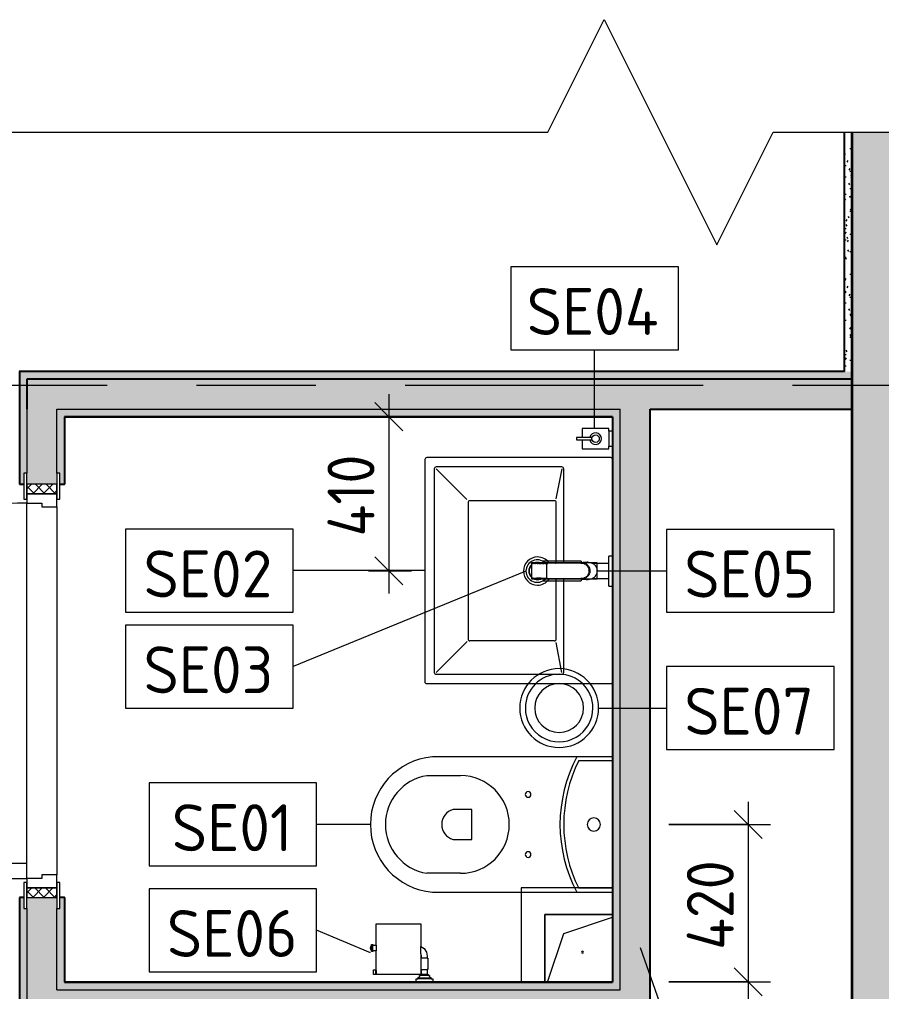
# Model space of a CAD drawing. Header units: millimetres. Extents: x 11693 to 241752, y -8553 to 29926.
# Drawn here: x 220334 to 222630, y 19685 to 22274 of the extents above; entities that cross this region are included whole.
import ezdxf

# ---------------------------------------------------------------- set-up
doc = ezdxf.new("R2010")
doc.units = ezdxf.units.MM
doc.linetypes.add('Осевая', pattern=[1587.5, 317.5, -238.125, 793.75, -238.125])
for name, color, linetype, lineweight, true_color in [('0-1', 7, 'Continuous', 9, 0x4994b4), ('A-DETL-GENF-1', 7, 'Continuous', 9, 0x4994b4), ('A-GENM-1', 7, 'Continuous', 9, 0x4994b4), ('A-WALL-1', 7, 'Continuous', 25, 0x3c3c3c), ('A-WALL-3', 7, 'Continuous', 35, 0x3c3c3c), ('A-WALL-FNSH-1', 7, 'Continuous', 15, 0x3c3c3c), ('P-SANR-FIXT-1', 7, 'Continuous', 15, 0x4994b4)]:
    doc.layers.add(name, color=color, linetype=linetype, lineweight=lineweight, true_color=true_color)
for name, color, linetype, lineweight in [('A-ANNO-DIMS', 7, 'Continuous', 9), ('A-ANNO-DIMS-50', 7, 'Continuous', 9), ('A-DETL-GENF', 7, 'Continuous', 9), ('A-DOOR', 7, 'Continuous', 9), ('A-DOOR-1', 7, 'Continuous', 15), ('A-DOOR-FRAM', 7, 'Continuous', 15), ('A-DOOR-FRAM-1', 7, 'Continuous', 9), ('A-GENM', 7, 'Continuous', 9), ('A-WALL-2', 7, 'Continuous', 9), ('I-WALL', 7, 'Continuous', 9), ('P-SANR-FIXT-IDEN', 7, 'Continuous', 9), ('Оси-2', 7, 'Осевая', 9)]:
    doc.layers.add(name, color=color, linetype=linetype, lineweight=lineweight)
doc.styles.add('GOST Common_1', font='GOST_Common.ttf', dxfattribs={"height": 125})
doc.styles.add('ISOCPEUR', font='isocpeur.ttf', dxfattribs={"width": 0.9, "height": 125})
doc.dimstyles.new('ISO-2_5_0_9К_БОЛЬШОЙ', dxfattribs={"dimscale": 304.8, "dimtxt": 124.497647, "dimasz": 0.246063, "dimexe": 0.19685, "dimexo": 0.492126, "dimgap": 0, "dimtad": 1, "dimdec": 0, "dimrnd": 10, "dimzin": 0, "dimdsep": 46, "dimtxsty": 'ISOCPEUR', "dimblk1": 'OBLIQUE', "dimblk2": 'OBLIQUE', "dimsah": 1, "dimcen": 0.09, "dimdle": 0.19685, "dimazin": 0, "dimtfac": 1, "dimtdec": 4, "dimtix": 1, "dimtmove": 0, "dimatfit": 3, "dimfxl": 1, "dimtvp": 1, "dimtolj": 1, "dimtzin": 0, "dimarcsym": 2})
pattern_1 = [(135, (133392.07, 0), (-37.717076, -37.717076), [53.34, -8.89, 1.778, -8.89]), (135, (133392.07, 37.694), (-37.717076, -37.717076), []), (50, (133392.07, 0), (63.763904, -5.57885), [6.667, -73.342]), (355, (133392.07, 0), (-12.334876, 66.869514), [5.334, -58.674]), (100.451, (133397.385, -0.465), (51.43036, 61.29098), [5.667, -62.332]), (46.184, (133392.07, 17.78), (94.87722, -14.714836), [10.001, -110.014]), (96.636, (133399.98, 16.55), (83.091155, 86.599305), [8.5, -93.497]), (351.184, (133392.07, 17.78), (83.09204, 86.59928), [8.001, -88.011]), (21, (133400.96, 13.335), (53.064487, -35.792726), [6.667, -73.342]), (326, (133400.96, 13.335), (21.63066, 64.46546), [5.334, -58.674]), (71.451, (133405.38, 10.35), (74.69646, 28.672367), [5.667, -62.332]), (37.5, (133392.07, 0), (1.080413, 29.594271), [1.676, -56.286, 1.676, -57.887, -58.896]), (37.5, (133392.07, 0), (1.080413, 29.594271), [-117.526, 1.676, -57.22]), (7.5, (133392.07, 0), (23.386368, 35.063507), [1.676, -32.283, 1.676, -54.953, -22.447]), (7.5, (133392.07, 0), (23.386368, 35.063507), [-90.589, 1.676, -20.771]), (327.5, (133372.246, 0), (47.456567, -2.0054684), [1.676, -20.549, 1.676, -67.666, -92.011]), (327.5, (133372.246, 0), (47.456567, -2.0054684), [-91.567, 1.676, -90.335]), (317.5, (133363.356, 0), (51.844948, 8.89904), [1.676, -27.216, 1.676, -44.374, -65.341]), (317.5, (133363.356, 0), (51.844948, 8.89904), [-74.943, 1.676, -63.665])]
pattern_2 = [(0, (133392.07, 0), (60.96, 15.24), [5.029, -40.691, 5.029, -40.691, -243.84]), (0, (133392.07, 0), (60.96, 15.24), [-91.44, 5.029, -86.411, 5.029, -40.691, -106.68]), (0, (133392.07, 0), (60.96, 15.24), [-228.6, 5.029, -25.451, 5.029, -71.171]), (120, (133414.93, 7.62), (-43.6782272, 45.1729086), [5.029, -40.691, 5.029, -40.691, -243.84]), (120, (133414.93, 7.62), (-43.6782272, 45.1729086), [-91.44, 5.029, -86.411, 5.029, -40.691, -106.68]), (120, (133414.93, 7.62), (-43.6782272, 45.1729086), [-228.6, 5.029, -25.451, 5.029, -71.171]), (240, (133422.55, 38.1), (-17.2817728, -60.4129086), [5.029, -40.691, 5.029, -40.691, -243.84]), (240, (133422.55, 38.1), (-17.2817728, -60.4129086), [-91.44, 5.029, -86.411, 5.029, -40.691, -106.68]), (240, (133422.55, 38.1), (-17.2817728, -60.4129086), [-228.6, 5.029, -25.451, 5.029, -71.171])]

# ---------------------------------------------------------------- blocks, each defined once
blk = doc.blocks.new('110_Дверь_СКБ_1Ст_Внутренняя1 - Д-3 _п_ 1100x2100h_много всего-32422909-Фрагмент 2_7')
at = {"layer": 'A-DOOR'}
h = blk.add_hatch(dxfattribs=at)
h.set_pattern_fill('FP_85', color=256, style=0, pattern_type=2)
h.set_pattern_definition([(135, (1751.41, 104.685), (-14.14214, -14.14214), []), (225, (1751.41, 104.685), (14.14214, -14.14214), [])])
h.paths.add_polyline_path([(537.5, 40), (537.5, -40), (562.5, -40), (562.5, 40)])
at = {"layer": 'A-DOOR-FRAM-1'}
h = blk.add_hatch(dxfattribs=at)
h.set_pattern_fill('FP_86', color=256, style=0, pattern_type=2)
h.set_pattern_definition([(45, (-371.384, 104.685), (-14.1421, 14.1421), []), (135, (-371.384, 104.685), (-14.1421, -14.1421), [])])
h.paths.add_polyline_path([(-537.5, 40), (-537.5, -40), (-512.5, -40), (-512.5, 40)])
at = {"layer": 'A-DOOR'}
blk.add_arc((-487.5, 40), 1000, 360, 90, dxfattribs=at)
at = {"layer": 'A-DOOR-1'}
for p, q in [((-487.5, 1040), (-487.5, 40)), ((-447.5, 1040), (-487.5, 1040)), ((-447.5, 40), (-447.5, 1040)), ((-487.5, 40), (-447.5, 40))]:
    blk.add_line(p, q, dxfattribs=at)
at = {"layer": 'A-DOOR-FRAM'}
for p, q in [((-497.5, 48), (-567.5, 48)), ((-567.5, 48), (-567.5, 40)), ((-567.5, 40), (-497.5, 40)), ((-512.5, 40), (-537.5, 40)), ((-537.5, 40), (-537.5, -40)), ((-487.5, 40), (-512.5, 40)), ((-512.5, 40), (-512.5, -40)), ((-512.5, -40), (-512.5, 40)), ((-497.5, 40), (-512.5, 40)), ((-512.5, 40), (-512.5, 39)), ((-512.5, 39), (-497.5, 39)), ((-497.5, 40), (-497.5, 48)), ((-497.5, 39), (-497.5, 40)), ((-487.5, 0), (-487.5, 40)), ((512.5, 40), (512.5, 0)), ((537.5, 40), (512.5, 40)), ((592.5, 48), (522.5, 48)), ((522.5, 48), (522.5, 40)), ((537.5, 40), (522.5, 40)), ((522.5, 40), (522.5, 39)), ((522.5, 40), (592.5, 40)), ((522.5, 39), (537.5, 39)), ((537.5, -40), (537.5, 40)), ((562.5, 40), (537.5, 40)), ((537.5, 40), (537.5, -40)), ((537.5, 39), (537.5, 40)), ((562.5, -40), (562.5, 40)), ((592.5, 40), (592.5, 48)), ((-477.5, 0), (-487.5, 0)), ((-477.5, -40), (-477.5, 0)), ((512.5, 0), (502.5, 0)), ((502.5, 0), (502.5, -40)), ((-497.5, -40), (-567.5, -40)), ((-567.5, -40), (-567.5, -48)), ((-567.5, -48), (-497.5, -48)), ((-537.5, -40), (-512.5, -40)), ((-497.5, -39), (-512.5, -39)), ((-512.5, -39), (-512.5, -40)), ((-512.5, -40), (-477.5, -40)), ((-512.5, -40), (-497.5, -40)), ((-497.5, -40), (-497.5, -39)), ((-497.5, -48), (-497.5, -40)), ((502.5, -40), (537.5, -40)), ((537.5, -39), (522.5, -39)), ((522.5, -39), (522.5, -40)), ((522.5, -40), (537.5, -40)), ((592.5, -40), (522.5, -40)), ((522.5, -40), (522.5, -48)), ((522.5, -48), (592.5, -48)), ((537.5, -40), (537.5, -39)), ((537.5, -40), (562.5, -40)), ((592.5, -48), (592.5, -40))]:
    blk.add_line(p, q, dxfattribs=at)
blk = doc.blocks.new('GM_Отверстие прямоугольное _в плите_ - Отверстие-21604341-Фрагмент 2_7')
at = {"layer": 'A-GENM'}
for p, q in [((-100, -80), (-100, 100)), ((-100, 100), (80, 100)), ((80, 100), (-100, 100)), ((-100, 100), (-100, -80)), ((-50, 50), (80, 93.3)), ((-93.3, -80), (-50, 50))]:
    blk.add_line(p, q, dxfattribs=at)
for start, end in [(360, 180), (180, 360)]:
    blk.add_arc((0, 0), 2.5, start, end, dxfattribs=at)
blk = doc.blocks.new('мусорная корзина - Round_ Metal-30590745-Фрагмент 2_7')
at = {"layer": 'P-SANR-FIXT-1'}
for radius, start, end in [(105, 0, 180), (90, 360, 180), (65, 0, 180), (105, 180, 360), (90, 180, 360), (65, 180, 360)]:
    blk.add_arc((0, 0), radius, start, end, dxfattribs=at)
blk = doc.blocks.new('WC Seat_2 with Cistern-Wall Based - 640 x 360mm-30948649-Фрагмент 2_7')
at = {"layer": 'P-SANR-FIXT-1'}
for p, q in [((-5, 415), (-5, 505)), ((255, 505), (255, 415)), ((-55, 490), (-55, 105)), ((305, 105), (305, 490)), ((85, 435), (85, 385)), ((165, 385), (165, 435)), ((85, 385), (165, 385)), ((-55, 105), (-55, 10)), ((305, 10), (305, 105)), ((-45, 10), (-45, 100.1)), ((295, 100.1), (295, 10))]:
    blk.add_line(p, q, dxfattribs=at)
for centre, radius, start, end in [((125, 474.3), 180.7, 4.9791, 175.0209), ((125, 483.2), 131.8, 9.5273, 170.4727), ((125, 423.3), 41.7, 16.2602, 163.7398), ((125, 415), 130, 180, 360), ((45, 235), 7.5, 0, 180), ((45, 235), 7.5, 180, 360), ((205, 235), 7.5, 0, 180), ((205, 235), 7.5, 180, 360), ((125, -232.5), 382.5, 61.9275, 118.0725), ((125, -242.5), 382.5, 63.6122, 116.3878), ((125, 60), 17.5, 0, 180), ((125, 60), 17.5, 180, 360)]:
    blk.add_arc(centre, radius, start, end, dxfattribs=at)
blk = doc.blocks.new('Sanitary_Toilet-Accessories_Gessi_Wall-mounted-paper-roll-holder-65449 - Chrome-30913797-Фрагмент 2_7')
at = {"layer": 'A-DETL-GENF-1'}
for p, q in [((87892.2, 19865.6), (87893.5, 19865.7)), ((87892.2, 19808.5), (87892.2, 19865.6)), ((87893.5, 19865.7), (88009.6, 19865.7)), ((88009.6, 19865.7), (88011.2, 19865.6)), ((88011.2, 19865.6), (88011.2, 19805.4)), ((87877.2, 19801), (87877.9, 19805)), ((87877.9, 19805), (87879.7, 19808.5)), ((87879.7, 19808.5), (87879.7, 19810.5)), ((87879.7, 19810.5), (87883.2, 19810.5)), ((87879.7, 19793.5), (87879.7, 19808.5)), ((87883.2, 19810.5), (87883.2, 19808.5)), ((87883.2, 19793.5), (87883.2, 19808.5)), ((87883.2, 19808.5), (87892.2, 19808.5)), ((87892.2, 19808.5), (87892.2, 19793.5)), ((88011.2, 19785.9), (88011.2, 19805.4)), ((88011.2, 19805.4), (88019.6, 19799.9)), ((87877.9, 19797), (87877.2, 19801)), ((87879.7, 19793.5), (87877.9, 19797)), ((87879.7, 19791.5), (87879.7, 19793.5)), ((87883.2, 19791.5), (87879.7, 19791.5)), ((87892.2, 19793.5), (87883.2, 19793.5)), ((87883.2, 19793.5), (87883.2, 19791.5)), ((87892.2, 19740.7), (87892.2, 19793.5)), ((88012.1, 19784.5), (88011.2, 19785.9)), ((88011.2, 19785.9), (88011.2, 19740.7)), ((88013.2, 19779), (88012.1, 19784.5)), ((88013.2, 19773.5), (88013.2, 19779)), ((88019.6, 19799.9), (88026, 19790.3)), ((88026, 19790.3), (88028.2, 19779)), ((88028.2, 19779), (88028.2, 19773.5)), ((88011.7, 19743.5), (88011.7, 19773.5)), ((88011.7, 19773.5), (88013.2, 19773.5)), ((88028.2, 19773.5), (88013.2, 19773.5)), ((88028.2, 19773.5), (88029.7, 19773.5)), ((88029.7, 19773.5), (88029.7, 19743.5)), ((87884.7, 19730.7), (87884.7, 19742.7)), ((87884.7, 19742.7), (87891.2, 19742.7)), ((87891.2, 19730.7), (87884.7, 19730.7)), ((87891.2, 19742.7), (87891.2, 19740.7)), ((87891.2, 19732.7), (87891.2, 19740.7)), ((87891.2, 19740.7), (87892.2, 19740.7)), ((87892.2, 19732.7), (87891.2, 19732.7)), ((87891.2, 19732.7), (87891.2, 19730.7)), ((87892.2, 19740.7), (87892.2, 19732.7)), ((87892.2, 19730.7), (87892.2, 19732.7)), ((88011.2, 19730.7), (87892.2, 19730.7)), ((88007.4, 19725.5), (88007.7, 19727.5)), ((88007.7, 19727.5), (88009.7, 19727.5)), ((88009.7, 19727.5), (88009.7, 19730)), ((88009.7, 19730), (88013.2, 19730)), ((88031.7, 19727.5), (88009.7, 19727.5)), ((88011.2, 19740.7), (88011.2, 19732.7)), ((88011.2, 19740.7), (88013.2, 19740.7)), ((88011.2, 19732.7), (88011.2, 19730.7)), ((88013.2, 19732.7), (88011.2, 19732.7)), ((88029.7, 19730), (88011.2, 19730)), ((88013.2, 19743.5), (88011.7, 19743.5)), ((88013.2, 19743.5), (88028.2, 19743.5)), ((88013.2, 19740.7), (88013.2, 19743.5)), ((88013.2, 19732.7), (88013.2, 19740.7)), ((88013.2, 19730), (88013.2, 19732.7)), ((88029.7, 19743.5), (88028.2, 19743.5)), ((88028.2, 19743.5), (88028.2, 19730)), ((88028.2, 19730), (88031.7, 19730)), ((88031.7, 19730), (88031.7, 19727.5)), ((88031.7, 19727.5), (88033.7, 19727.5)), ((88033.7, 19727.5), (88034, 19725.5)), ((87998.2, 19711), (87998.2, 19719)), ((87998.2, 19719), (88003.2, 19719)), ((88043.2, 19711), (87998.2, 19711)), ((88003.2, 19721.5), (88004.9, 19722.2)), ((88003.2, 19721.5), (88038.2, 19721.5)), ((88003.2, 19719), (88003.2, 19721.5)), ((88038.2, 19719), (88003.2, 19719)), ((88004.9, 19722.2), (88006.4, 19723.6)), ((88006.4, 19723.6), (88007.4, 19725.5)), ((88034, 19725.5), (88035, 19723.6)), ((88035, 19723.6), (88036.5, 19722.2)), ((88036.5, 19722.2), (88038.2, 19721.5)), ((88038.2, 19721.5), (88038.2, 19719)), ((88038.2, 19719), (88043.2, 19719)), ((88043.2, 19719), (88043.2, 19711))]:
    blk.add_line(p, q, dxfattribs=at)
blk = doc.blocks.new('сифон - Для раковины-30615598-Фрагмент 2_7')
at = {"layer": 'P-SANR-FIXT-1'}
for p, q in [((116.7, 26), (15, 26)), ((116.7, 26), (116.7, 22.5)), ((200, 40), (191.1, 40)), ((191.1, -40), (191.1, 40)), ((200, 40), (200, -40)), ((127.1, 20), (126.2, 20)), ((191.1, 20), (147.8, 20)), ((116.7, -21.3), (116.7, -26)), ((122.2, -20), (122.9, -20)), ((145.8, -20), (191.1, -20)), ((15, -26), (116.7, -26)), ((191.1, -40), (200, -40))]:
    blk.add_line(p, q, dxfattribs=at)
for radius, start, end in [(30, 46.0777, 180), (30, 180, 316.5705), (22.5, 134.338, 180), (22.5, 180, 224.5753), (21.5, 136.6301, 180), (21.5, 180, 223.4006), (22.5, 100.3246, 111.0164), (21.5, 101.7897, 106.8113), (21.5, 81.6166, 90.6528), (21.5, 72, 75.9978), (22.5, 67.2152, 71.5917), (30, 43.4295, 45), (22.5, 244.2771, 292.5042), (21.5, 247.6878, 288), (21.5, 289.2478, 293.8296), (22.5, 293.3521, 297.2506), (30, 317.2925, 319.7584)]:
    blk.add_arc((0, 0), radius, start, end, dxfattribs=at)
blk = doc.blocks.new('раковина - 400 x 500mm-30615599-Фрагмент 2_7')
at = {"layer": 'P-SANR-FIXT-1'}
for p, q in [((-249.5, -5), (-249.5, -495)), ((352.5, -495), (352.5, -5)), ((-224.5, -135), (-224.5, -470)), ((30.8, -130), (-219.5, -130)), ((-219.5, -135), (-139.5, -151)), ((-134.5, -155), (-134.5, -380)), ((-126, -150), (-129.5, -150)), ((30.9, -150), (-126, -150)), ((233.5, -150), (73.1, -150)), ((322.5, -130), (73.2, -130)), ((238.5, -155), (238.5, -380)), ((322.5, -135), (242.8, -150.5)), ((327.5, -470), (327.5, -135)), ((-219.5, -470), (-137.6, -388.1)), ((-129.5, -385), (233.5, -385)), ((322.5, -470), (240.2, -387.7)), ((-219.5, -475), (322.5, -475)), ((-244.5, -500), (347.5, -500))]:
    blk.add_line(p, q, dxfattribs=at)
for centre, radius, start, end in [((-244.5, -5), 5, 90, 180), ((347.5, -5), 5, 0, 90), ((-219.5, -135), 5, 90, 180), ((-129.5, -155), 5, 90, 180), ((233.5, -155), 5, 0, 90), ((322.5, -135), 5, 0, 90), ((52.6, -199.9), 37.5, 127.1031, 180), ((52.6, -199.9), 37.5, 125.7287, 126.8694), ((52.6, -199.9), 37.5, 55.0834, 56.2324), ((52.6, -199.9), 37.5, 360, 54.8587), ((52.6, -199.9), 37.5, 180, 360), ((52.6, -199.9), 23, 169.5569, 180), ((52.6, -199.9), 23, 180, 190.8411), ((52.6, -199.9), 23, 161.666, 168.2762), ((52.6, -199.9), 23, 191.9582, 195.6491), ((52.6, -199.9), 23, 196.0832, 198.7055), ((52.6, -199.9), 23, 18.5024, 24.6431), ((52.6, -199.9), 23, 341.495, 360), ((52.6, -199.9), 23, 360, 17.2217), ((52.6, -199.9), 23, 225, 315), ((52.6, -199.9), 23, 337.0288, 341.1277), ((-129.5, -380), 5, 180, 270), ((233.5, -380), 5, 270, 360), ((-219.5, -470), 5, 180, 270), ((322.5, -470), 5, 270, 0), ((-244.5, -495), 5, 180, 270), ((347.5, -495), 5, 270, 0)]:
    blk.add_arc(centre, radius, start, end, dxfattribs=at)
blk = doc.blocks.new('смеситель для раковины - Default-30615600-Фрагмент 2_7')
at = {"layer": '0-1'}
for p, q in [((19.7, 151.6), (-19.8, 151.6)), ((-20.3, 110), (-20.4, 97.4)), ((19.8, 111.8), (-19.8, 111.8)), ((20.4, 97.4), (20.3, 110)), ((-22.8, 3), (-21.8, 15.6)), ((-18.9, 7.6), (-19.6, 9.7)), ((21.8, 15.6), (22.8, 3))]:
    blk.add_line(p, q, dxfattribs=at)
at = {"layer": '0-1', "flags": 128}
for points in [[(-20.7, 150.6), (-20.7, 150.2), (-20.7, 149.2), (-20.7, 148.3), (-20.7, 146.9), (-20.7, 145.4), (-20.8, 134.7), (-21.1, 63.6), (-21.1, 93.2)], [(19.7, 151.6), (20, 151.6), (20.2, 151.6), (20.5, 151.4), (20.6, 151.2), (20.7, 151.1), (20.8, 150.9), (20.8, 150.6)], [(21, 17), (21.2, 25.7), (21, 77.4), (21, 111.4)], [(-21.8, 15.6), (-21.6, 25.5), (-21.4, 39.3), (-21.2, 64), (-21.1, 88)], [(-21.1, 22.2), (-21.1, 24.2), (-21.1, 63.3), (-21.1, 93.2)], [(-20, 10.8), (-20.8, 13.2), (-20.9, 15.4)], [(12.1, -0.1), (16.4, 3.8), (19.5, 8.8), (21, 14.5), (21, 16)]]:
    blk.add_lwpolyline(points, dxfattribs=at)
at = {"layer": 'P-SANR-FIXT-1'}
for p, q in [((21, 151.6), (-21, 151.6)), ((-21, 151.6), (-21, -23)), ((-19.7, 144), (-19.8, 111.8)), ((19.8, 111.8), (19.7, 144)), ((19.9, 143.1), (19.9, 140.7)), ((19.9, 136.7), (19.9, 133.6)), ((19.9, 131), (20, 126.2)), ((21, -23), (21, 151.6)), ((20, 115.7), (20, 113.5)), ((20, 111.3), (20, 108.6)), ((-22.9, 0.3), (-22.9, 0.9)), ((22.5, 5), (22.9, 0.9)), ((22.9, 0.9), (22.9, 0.3)), ((-21, -23), (21, -23))]:
    blk.add_line(p, q, dxfattribs=at)
at = {"layer": 'P-SANR-FIXT-1', "flags": 128}
for points in [[(-21.1, 16.9), (-21.1, 42.2), (-21, 67.6), (-20.8, 118.3), (-20.7, 143.7), (-20.7, 149.4), (-20.8, 150.2), (-20.9, 145.3), (-20.9, 138.9), (-21.1, 88.1)], [(-19.9, 125.8), (-19.9, 133.8), (-19.9, 138.3)], [(21.1, 88.1), (20.9, 138.9), (20.9, 145.3), (20.8, 150.2), (20.7, 149.4), (20.7, 143.7), (20.8, 118.3), (21, 67.6), (21.1, 42.2), (21.1, 16.9)], [(-20, 109.4), (-20, 111), (-20, 119.8)], [(20, 123.6), (20, 119.9), (20, 117.9)], [(-15.9, 4.1), (-13.1, 1.6), (-12.1, 0.9)], [(12.1, 0.9), (13.1, 1.6), (15.9, 4.1)], [(22.9, 0.9), (22.7, 3.2), (22.5, 5.6), (22.3, 7.9), (22.1, 10.8), (21.8, 15.2)], [(-9.8, -0.4), (-6.1, -1.8), (-5.1, -2)], [(-3.3, -2.3), (-2.1, -2.5), (2.1, -2.5), (2.7, -2.4)], [(0.6, -3.9), (0.3, -3.9), (0.1, -3.9), (-0.1, -3.9), (-0.3, -3.9), (-0.6, -3.9)], [(5.1, -2), (6.1, -1.8), (9.8, -0.4)]]:
    blk.add_lwpolyline(points, dxfattribs=at)
at = {"layer": 'P-SANR-FIXT-1'}
for centre, major_axis, ratio, start_param, end_param in [((-19.8, 109.7), (-0.5, 0.002), 0.095846, 0.794229, 1.571164), ((19.8, 109.7), (0.5, 0.002), 0.095848, 4.711795, 5.488843), ((0, 17.2), (20.8, 0), 0.98634, 3.038054, 3.090126), ((0, 17.2), (20.8, 0), 0.98634, 3.29536, 3.441377), ((0, 17.2), (20.8, 0), 0.98634, 5.983401, 6.129418), ((0, 17.2), (20.8, 0), 0.98634, 0.051466, 0.103539), ((0, 17.2), (20.8, 0), 0.98634, 4.268583, 4.510817), ((0, 17.2), (18.5, 0), 0.986286, 4.671144, 4.753634), ((0, 17.2), (20.8, 0), 0.98634, 4.913948, 5.156189)]:
    blk.add_ellipse(centre, major_axis=major_axis, ratio=ratio, start_param=start_param, end_param=end_param, dxfattribs=at)
for points, knots in [([(-19.9, 147.4), (-19.9, 148), (-19.8, 149.3), (-19.8, 150.7), (-19.8, 151.5), (-19.8, 151.6), (-19.8, 151.6)], [0.1, 0.1, 0.1, 0.1, 0.2, 0.3, 0.4, 0.4725859, 0.4725859, 0.4725859, 0.4725859]), ([(-19.8, 151.6), (-19.7, 151.6), (-19.7, 151.6), (-19.7, 151.2), (-19.7, 150), (-19.7, 148.3), (-19.7, 146.2), (-19.7, 144.8), (-19.7, 144)], [0.4728347, 0.4728347, 0.4728347, 0.4728347, 0.5, 0.6, 0.7, 0.8, 0.9, 1, 1, 1, 1]), ([(19.7, 144), (19.7, 144.8), (19.7, 146.2), (19.7, 148.3), (19.7, 150), (19.7, 151.2), (19.7, 151.6), (19.7, 151.6), (19.7, 151.6)], [0, 0, 0, 0, 0.1, 0.2, 0.3, 0.4, 0.5, 0.5274121, 0.5274121, 0.5274121, 0.5274121]), ([(19.7, 151.6), (19.8, 151.6), (19.8, 151.5), (19.8, 150.7), (19.8, 149.3), (19.9, 148), (19.9, 147.4)], [0.5275209, 0.5275209, 0.5275209, 0.5275209, 0.6, 0.7, 0.8, 0.9, 0.9, 0.9, 0.9]), ([(-19.8, 111.8), (-19.8, 111.8), (-19.8, 111.7), (-19.8, 110.9), (-19.8, 110.1), (-19.8, 109.7)], [0.4695548, 0.4695548, 0.4695548, 0.4695548, 0.6, 0.8, 1, 1, 1, 1]), ([(19.8, 109.7), (19.8, 110.1), (19.8, 110.9), (19.8, 111.7), (19.8, 111.8), (19.8, 111.8)], [0, 0, 0, 0, 0.2, 0.4, 0.5304748, 0.5304748, 0.5304748, 0.5304748]), ([(-21.1, 88.1), (-21.1, 85.7), (-21.1, 82.2), (-21.1, 77.5), (-21.2, 73.9), (-21.2, 70.4), (-21.2, 66.8), (-21.2, 63.9), (-21.2, 61.5), (-21.2, 59.8), (-21.2, 58), (-21.2, 55.7), (-21.3, 52.8), (-21.3, 49.3), (-21.3, 46), (-21.3, 42.6), (-21.4, 39.4), (-21.4, 36.2), (-21.5, 32.2), (-21.5, 27.5), (-21.7, 20.9), (-21.8, 17.2), (-21.8, 15.2)], [0, 0, 0, 0, 0.083333, 0.125, 0.166667, 0.208333, 0.25, 0.291667, 0.3125, 0.333333, 0.354167, 0.375, 0.416667, 0.458333, 0.5, 0.541667, 0.583333, 0.625, 0.666667, 0.75, 0.833333, 1, 1, 1, 1]), ([(-20.4, 97.4), (-20.4, 91.1), (-20.5, 81.8), (-20.6, 69.7), (-20.6, 60), (-20.7, 52.6), (-20.8, 47.4), (-20.8, 45.2), (-20.8, 43.5), (-20.9, 41.8), (-20.9, 39.8), (-20.9, 37.7), (-20.9, 36.2), (-20.9, 35.4), (-21, 34.1), (-21, 32.6), (-21, 31), (-21, 29.7), (-21, 28.6), (-21, 27.7), (-21, 26.8), (-21.1, 25.6), (-21.1, 22.9), (-21.1, 20.4), (-21.1, 18.4)], [0, 0, 0, 0, 0.222222, 0.333333, 0.444444, 0.583333, 0.618056, 0.652778, 0.670139, 0.6875, 0.722222, 0.756944, 0.774306, 0.782986, 0.791667, 0.826389, 0.84375, 0.861111, 0.878472, 0.887153, 0.895833, 0.913194, 0.930556, 1, 1, 1, 1]), ([(21.1, 18.4), (21.1, 19.2), (21.1, 20.8), (21.1, 23.1), (21.1, 25), (21.1, 26.5), (21, 27.6), (21, 28.6), (21, 30), (21, 31.7), (21, 33.4), (21, 34.6), (20.9, 35.2), (20.9, 35.7), (20.9, 36.3), (20.9, 36.9), (20.9, 38.1), (20.9, 39.8), (20.9, 41.4), (20.8, 42.8), (20.8, 44.1), (20.8, 45.8), (20.8, 48.6), (20.7, 53.5), (20.6, 60.7), (20.6, 68.9), (20.5, 76.5), (20.5, 85.7), (20.4, 92.7), (20.4, 97.4)], [0, 0, 0, 0, 0.027778, 0.055556, 0.083333, 0.097222, 0.111111, 0.125, 0.138889, 0.166667, 0.194444, 0.208333, 0.215278, 0.222222, 0.229167, 0.236111, 0.25, 0.277778, 0.305556, 0.319444, 0.333333, 0.361111, 0.388889, 0.444444, 0.555556, 0.666667, 0.75, 0.833333, 1, 1, 1, 1]), ([(20.4, 88.2), (20.4, 88.1), (20.5, 88), (20.6, 87.8), (20.7, 87.5), (20.7, 87.4), (20.7, 87.3)], [0.19375, 0.19375, 0.19375, 0.19375, 0.25, 0.3, 0.35, 0.4, 0.4, 0.4, 0.4]), ([(21.8, 15.2), (21.8, 16.4), (21.7, 19.4), (21.6, 24.2), (21.5, 28.2), (21.5, 30.6), (21.5, 32.4), (21.4, 34.1), (21.4, 35.8), (21.4, 37.3), (21.4, 38.7), (21.4, 39.8), (21.4, 41), (21.3, 42.6), (21.3, 44.7), (21.3, 47.5), (21.3, 50.9), (21.2, 55.1), (21.2, 60), (21.2, 65.1), (21.2, 69.9), (21.2, 74.5), (21.1, 80.6), (21.1, 85.1), (21.1, 88.1)], [0, 0, 0, 0, 0.142857, 0.285714, 0.357143, 0.392857, 0.428571, 0.464286, 0.5, 0.535714, 0.553571, 0.571429, 0.589286, 0.607143, 0.642857, 0.678571, 0.714286, 0.75, 0.785714, 0.821429, 0.857143, 0.892857, 0.928571, 1, 1, 1, 1]), ([(-21.8, 15.2), (-21.9, 13.9), (-22, 12.1), (-22.1, 10.1), (-22.2, 8.7), (-22.3, 7.5), (-22.4, 6.6), (-22.5, 5.7), (-22.6, 4.8), (-22.7, 3.8), (-22.8, 2.5), (-22.9, 1.5), (-22.9, 0.9)], [0, 0, 0, 0, 0.166667, 0.25, 0.333333, 0.416667, 0.5, 0.583333, 0.666667, 0.75, 0.833333, 1, 1, 1, 1]), ([(22.9, 0.3), (22.9, -2.5), (22.3, -6.4), (20, -11.4), (17.7, -14.7), (14.9, -17.6), (11.6, -20), (7.9, -21.7), (4.5, -22.6), (1.5, -23), (-1.9, -23), (-6, -22.4), (-10, -20.8), (-12.8, -19.1), (-14.8, -17.5), (-16.7, -15.8), (-18.8, -13.3), (-21.9, -8.1), (-22.9, -3.2), (-22.9, 0.3)], [0, 0, 0, 0, 0.111111, 0.166667, 0.222222, 0.277778, 0.333333, 0.388889, 0.444444, 0.479167, 0.513889, 0.583333, 0.652778, 0.6875, 0.722222, 0.756944, 0.791667, 0.861111, 1, 1, 1, 1]), ([(-16.4, 3.7), (-16.6, 4.1), (-17.6, 5.3), (-18.7, 7.1), (-19.6, 9), (-20.1, 10.6), (-20.6, 12.1), (-21, 14.3), (-21.1, 15.9), (-21.1, 16.9)], [0.5566569, 0.5566569, 0.5566569, 0.5566569, 0.6, 0.7, 0.75, 0.8, 0.85, 0.9, 1, 1, 1, 1]), ([(-21.1, 16.4), (-21.1, 14.3), (-20.4, 11.1), (-18.7, 7.6), (-17.5, 5.8), (-16.4, 4.5), (-15.2, 3.2), (-13.9, 2.1), (-12.5, 1), (-10.9, 0.1), (-9.2, -0.7), (-6.9, -1.7), (-3.8, -2.5), (0, -2.8), (3.8, -2.5), (6.9, -1.7), (9, -0.9), (10.1, -0.3), (10.9, 0.1), (11.7, 0.5), (12.7, 1.2), (13.9, 2), (15, 3), (15.8, 3.8), (16.4, 4.5), (17, 5.2), (17.7, 6.2), (18.6, 7.6), (19.3, 9), (19.7, 9.9), (19.9, 10.5), (20, 10.9), (20.2, 11.2), (20.3, 11.7), (20.6, 12.6), (20.8, 13.8), (21, 15.1), (21.1, 16), (21.1, 16.4)], [0, 0, 0, 0, 0.111111, 0.166667, 0.194444, 0.222222, 0.25, 0.277778, 0.305556, 0.333333, 0.361111, 0.388889, 0.444444, 0.5, 0.555556, 0.611111, 0.638889, 0.652778, 0.666667, 0.680556, 0.694444, 0.722222, 0.75, 0.763889, 0.777778, 0.791667, 0.805556, 0.833333, 0.861111, 0.875, 0.881944, 0.888889, 0.895833, 0.902778, 0.916667, 0.944444, 0.972222, 1, 1, 1, 1]), ([(-20.8, 14.6), (-20.7, 14.1), (-20.6, 12.9), (-20.2, 11.6), (-20, 10.9)], [0, 0, 0, 0, 0.4, 1, 1, 1, 1]), ([(-18.3, 9.9), (-18.8, 10.8), (-20.1, 14), (-20.7, 17.5), (-20.7, 19.9)], [-0.157337, -0.157337, -0.157337, -0.157337, -0.1111111, 0, 0, 0, 0]), ([(-19.3, 9.3), (-19.1, 8.7), (-18.5, 7.4), (-17.6, 6.2), (-17.1, 5.5)], [0.2222222, 0.2222222, 0.2222222, 0.2222222, 0.4444444, 0.7777778, 0.7777778, 0.7777778, 0.7777778]), ([(-13.9, 4), (-14.7, 4.7), (-15.8, 6), (-16.9, 7.4), (-17.2, 8)], [-0.26859689, -0.26859689, -0.26859689, -0.26859689, -0.22222222, -0.18982564, -0.18982564, -0.18982564, -0.18982564]), ([(-10, -1.5), (-10.9, -1), (-12.8, 0.2), (-14.5, 1.7), (-15.3, 2.6), (-15.4, 2.7)], [0.3, 0.3, 0.3, 0.3, 0.4, 0.5, 0.5124698, 0.5124698, 0.5124698, 0.5124698]), ([(-7.8, 0), (-8.7, 0.4), (-10.3, 1.2), (-11.7, 2.2), (-12.3, 2.7)], [-0.37982072, -0.37982072, -0.37982072, -0.37982072, -0.33333333, -0.30027801, -0.30027801, -0.30027801, -0.30027801]), ([(17.3, 8), (16.9, 7.4), (15, 4.8), (10.7, 1.1), (3.8, -1.6), (-2, -1.6), (-5.1, -0.9), (-5.8, -0.7)], [-0.8101744, -0.8101744, -0.8101744, -0.8101744, -0.7777778, -0.6666667, -0.5555556, -0.4444444, -0.4109505, -0.4109505, -0.4109505, -0.4109505]), ([(20.9, 14), (20.9, 13.9), (20.7, 12.8), (20.2, 10.6), (19, 7.6), (16.7, 3.9), (12.9, 0), (8, -2.6), (4.7, -3.4), (3.5, -3.6)], [0.0919533, 0.0919533, 0.0919533, 0.0919533, 0.1, 0.2, 0.3, 0.4, 0.6, 0.8, 0.9091362, 0.9091362, 0.9091362, 0.9091362]), ([(17.1, 5.5), (17.5, 6), (18.6, 7.6), (19.5, 9.4), (19.9, 10.7)], [0.2222222, 0.2222222, 0.2222222, 0.2222222, 0.4444444, 0.9768048, 0.9768048, 0.9768048, 0.9768048]), ([(20.7, 19.9), (20.7, 17.5), (20.1, 14), (18.8, 10.8), (18.3, 9.9)], [-1, -1, -1, -1, -0.8888889, -0.8424724, -0.8424724, -0.8424724, -0.8424724]), ([(20.2, 11.7), (20.3, 12), (20.6, 12.9), (20.7, 13.9), (20.8, 14.6)], [0.2222222, 0.2222222, 0.2222222, 0.2222222, 0.4444444, 1, 1, 1, 1]), ([(-0.6, -3.9), (-1.6, -3.9), (-3.8, -3.7), (-6.8, -2.9), (-8.7, -2.1), (-9.5, -1.7)], [0, 0, 0, 0, 0.1, 0.2, 0.2837623, 0.2837623, 0.2837623, 0.2837623]), ([(-0.6, -3.9), (-0.6, -3.9), (-0.6, -3.7), (-0.6, -3.5), (-0.6, -3.3), (-0.6, -3.2)], [0, 0, 0, 0, 0.3636364, 0.5454545, 0.7272727, 0.7272727, 0.7272727, 0.7272727]), ([(0.6, -3.9), (0.6, -3.9), (0.6, -3.7), (0.6, -3.5), (0.6, -3.3), (0.6, -3.2)], [0, 0, 0, 0, 0.3636364, 0.5454545, 0.7272727, 0.7272727, 0.7272727, 0.7272727])]:
    blk.add_open_spline(points, degree=3, knots=knots, dxfattribs=at)
for points in [[(-19.8, 111.8), (-19.8, 111.8), (-19.8, 111.8), (-19.8, 111.8)], [(-19.8, 110), (-19.8, 110.3), (-19.8, 110.6), (-19.8, 110.9)], [(19.8, 111.8), (19.8, 111.8), (19.8, 111.8), (19.8, 111.8)], [(19.8, 110.9), (19.8, 110.6), (19.8, 110.3), (19.8, 110)], [(-20.5, 88.2), (-20.6, 88.2), (-20.7, 88.2), (-20.8, 88.2)], [(-22.9, 0.9), (-22.9, 2.2), (-22.8, 3.6), (-22.6, 4.9)], [(2.5, -3.8), (1.8, -3.9), (1.2, -3.9), (0.6, -3.9)]]:
    blk.add_open_spline(points, degree=3, dxfattribs=at)
blk = doc.blocks.new('TOY_Диспансер мыло - Дозатор Elegance new 11654 019001 хром-30769669-Фрагмент 2_7')
at = {"layer": 'A-GENM-1'}
for p, q in [((127.9, 106.1), (122.2, 106.1)), ((122.2, 106.1), (122.2, 91.2)), ((127.9, 91.2), (127.9, 106.1)), ((97.5, 89.2), (97.5, 21.5)), ((122.2, 91.2), (99.5, 91.2)), ((122.2, 91.2), (102.9, 91.2)), ((122.2, 92.2), (122.2, 64.8)), ((127.9, 64.8), (127.9, 92.2)), ((146.9, 91.2), (127.9, 91.2)), ((150.5, 91.2), (127.9, 91.2)), ((152.5, 21.5), (152.5, 89.2)), ((99.5, 19.5), (105, 19.5)), ((145, 19.5), (105, 19.5)), ((105, 19.5), (105, 10)), ((145, 10), (145, 19.5)), ((145, 19.5), (150.5, 19.5))]:
    blk.add_line(p, q, dxfattribs=at)
blk.add_circle((125, 55.2), 10, dxfattribs=at)
for centre, radius, start, end in [((99.5, 89.2), 2, 90, 180), ((150.5, 89.2), 2, 360, 90), ((125, 55.2), 15.7, 100.4353, 79.365), ((99.5, 21.5), 2, 180, 270), ((150.5, 21.5), 2, 270, 0)]:
    blk.add_arc(centre, radius, start, end, dxfattribs=at)
blk = doc.blocks.new('Plumbing_Drainage_hansgrohe_56248XXX-RainDrain-Point-Complete-set-po - 800 Stainless Steel Optic-30807005-Фрагмент 2_7')
at = {"layer": 'A-DETL-GENF-1'}
for p, q in [((85, 158.5), (-158.5, 158.5)), ((-158.5, 158.5), (-158.5, -92.5))]:
    blk.add_line(p, q, dxfattribs=at)
blk = doc.blocks.new('DET_L_Линия разрыва - М100-30911505-Фрагмент 2_7')
at = {"layer": 'A-DETL-GENF'}
for p, q in [((2915.4, 300), (2765.4, 0)), ((3215.4, -300), (2915.4, 300)), ((2765.4, 0), (0, 0)), ((3365.4, 0), (3215.4, -300)), ((6130.8, 0), (3365.4, 0))]:
    blk.add_line(p, q, dxfattribs=at)
blk = doc.blocks.new('М_сантехническая_рамка1 - В рамке-30590747-Фрагмент 2_7')
at = {"layer": 'P-SANR-FIXT-IDEN'}
for p, q in [((4.293, 2.24), (-4.639, 2.24)), ((-4.639, 2.24), (-4.639, -2.178)), ((4.293, -2.178), (4.293, 2.24)), ((-4.639, -2.178), (4.293, -2.178))]:
    blk.add_line(p, q, dxfattribs=at)
blk = doc.blocks.new('DIMBLOCK57-Фрагмент 2_7')
at = {"layer": 'A-ANNO-DIMS-50', "lineweight": 20}
for p, q in [((222275, 20129.9), (222237.5, 20167.4)), ((222275, 20129.9), (222312.5, 20092.4)), ((222275, 19711), (222237.5, 19748.5)), ((222275, 19711), (222312.5, 19673.5))]:
    blk.add_line(p, q, dxfattribs=at)
at = {"layer": 'A-ANNO-DIMS-50'}
for p, q in [((222275, 20189.9), (222275, 19651)), ((222063.8, 20129.9), (222335, 20129.9)), ((222275, 20129.9), (222063.8, 20129.9)), ((222063.8, 19711), (222335, 19711)), ((222275, 19711), (222063.8, 19711))]:
    blk.add_line(p, q, dxfattribs=at)
at = {"layer": 'A-ANNO-DIMS-50', "color": 0, "insert": (222111.7, 19796), "char_height": 125, "width": 298.794, "attachment_point": 1, "rotation": 90, "line_spacing_factor": 1.149209, "style": 'ISOCPEUR'}
blk.add_mtext('420', dxfattribs=at)
blk = doc.blocks.new('_Oblique')
at = {"color": 0, "linetype": 'ByBlock', "lineweight": -2}
blk.add_line((-0.5, -0.5), (0.5, 0.5), dxfattribs=at)
blk = doc.blocks.new('DIMBLOCK58-Фрагмент 2_7')
at = {"layer": 'A-ANNO-DIMS-50'}
for p, q in [((221412.8, 19557.8), (221412.8, 19319.5)), ((221412.8, 19379.5), (221412.8, 19557.8)), ((221912.8, 19560), (221912.8, 19319.5)), ((221912.8, 19379.5), (221912.8, 19560)), ((221352.8, 19379.5), (221972.8, 19379.5))]:
    blk.add_line(p, q, dxfattribs=at)
at = {"layer": 'A-ANNO-DIMS-50', "lineweight": 20}
for p, q in [((221412.8, 19379.5), (221450.3, 19417)), ((221912.8, 19379.5), (221950.3, 19417)), ((221412.8, 19379.5), (221375.3, 19342)), ((221912.8, 19379.5), (221875.3, 19342))]:
    blk.add_line(p, q, dxfattribs=at)
at = {"layer": 'A-ANNO-DIMS-50', "color": 0, "insert": (221544.3, 19542.8), "char_height": 125, "width": 284.429, "attachment_point": 1, "line_spacing_factor": 1.149209, "style": 'ISOCPEUR'}
blk.add_mtext('500', dxfattribs=at)
blk = doc.blocks.new('DIMBLOCK59-Фрагмент 2_7')
at = {"layer": 'A-ANNO-DIMS-50', "lineweight": 20}
for p, q in [((221317.9, 21215.8), (221280.4, 21253.3)), ((221317.9, 21215.8), (221355.4, 21178.3)), ((221317.9, 20805.3), (221280.4, 20842.8)), ((221317.9, 20805.3), (221355.4, 20767.8))]:
    blk.add_line(p, q, dxfattribs=at)
at = {"layer": 'A-ANNO-DIMS-50'}
for p, q in [((221317.9, 21275.8), (221317.9, 20745.3)), ((221220.9, 21215.8), (221377.9, 21215.8)), ((221317.9, 21215.8), (221220.9, 21215.8)), ((221263.8, 20805.3), (221377.9, 20805.3)), ((221317.9, 20805.3), (221263.8, 20805.3))]:
    blk.add_line(p, q, dxfattribs=at)
at = {"layer": 'A-ANNO-DIMS-50', "color": 0, "insert": (221154.6, 20896.9), "char_height": 125, "width": 272.937, "attachment_point": 1, "rotation": 90, "line_spacing_factor": 1.149209, "style": 'ISOCPEUR'}
blk.add_mtext('410', dxfattribs=at)

msp = doc.modelspace()

# ---------------------------------------------------------------- hatches: boundary and pattern name
at = {"layer": 'I-WALL'}
h = msp.add_hatch(dxfattribs=at)
h.set_pattern_fill('FP_10', color=256, style=0, pattern_type=2)
h.set_pattern_definition(pattern_2)
h.paths.add_polyline_path([(222552.1, 21335.8), (222552.1, 21973.7), (222532.1, 21973.7), (222532.1, 21335.8)])
h = msp.add_hatch(dxfattribs=at)
h.set_pattern_fill('FP_4', color=256, style=0, pattern_type=2)
h.set_pattern_definition([(45, (133392.07, 0), (-28.51196, 28.51196), []), (45, (133420.583, 0), (-28.51196, 28.51196), [50.403, -10.081, 1.676, -8.404])])
h.paths.add_polyline_path([(222628.3, 17270), (222802.1, 17270), (222802.1, 21973.7), (222552.1, 21973.7), (222552.1, 17270)])
h = msp.add_hatch(dxfattribs=at)
h.set_pattern_fill('FP_10', color=256, style=0, pattern_type=2)
h.set_pattern_definition(pattern_2)
h.paths.add_polyline_path([(220345.8, 17290), (220353.8, 17290), (220353.8, 17575.4), (220345.8, 17575.4), (220345.8, 17605.4), (220333.8, 17605.4), (220333.8, 17290)])
h.paths.add_polyline_path([(220333.8, 18705.4), (220345.8, 18705.4), (220345.8, 18735.4), (220353.8, 18735.4), (220353.3, 19905.8), (220345.8, 19905.8), (220345.8, 19935.8), (220333.8, 19935.8), (220333.8, 19905.8)])
h.paths.add_polyline_path([(220345.8, 21035.8), (220345.8, 21065.8), (220353.8, 21065.8), (220353.8, 21335.8), (220333.8, 21335.8), (220333.8, 21035.8)])
h = msp.add_hatch(dxfattribs=at)
h.set_pattern_fill('FP_10', color=256, style=0, pattern_type=2)
h.set_pattern_definition(pattern_2)
h.paths.add_polyline_path([(222552.1, 21315.8), (222552.1, 21335.8), (220353.8, 21335.8), (220353.8, 21315.8), (222181.6, 21315.8)])
h = msp.add_hatch(dxfattribs=at)
h.set_pattern_fill('FP_6', color=256, style=0, pattern_type=2)
h.set_pattern_definition(pattern_1)
h.paths.add_polyline_path([(222552.1, 21235.8), (222552.1, 21315.8), (220353.8, 21315.8), (220353.8, 21235.8), (222181.6, 21235.8)])
h = msp.add_hatch(dxfattribs=at)
h.set_pattern_fill('FP_6', color=256, style=0, pattern_type=2)
h.set_pattern_definition(pattern_1)
h.paths.add_polyline_path([(220433.8, 17270), (220433.8, 17605.4), (220353.8, 17605.4), (220353.8, 17270), (220394.9, 17270)])
h.paths.add_polyline_path([(220353.8, 18705.4), (220433.8, 18705.4), (220433.8, 19935.8), (220353.8, 19935.8), (220353.8, 18735.4)])
h.paths.add_polyline_path([(220353.8, 21035.8), (220433.8, 21035.8), (220433.8, 21235.8), (220353.8, 21235.8), (220353.8, 21065.8)])
h = msp.add_hatch(dxfattribs=at)
h.set_pattern_fill('FP_10', color=256, style=0, pattern_type=2)
h.set_pattern_definition(pattern_2)
h.paths.add_polyline_path([(220453.8, 19690), (220453.8, 19935.8), (220441.8, 19935.8), (220441.8, 19905.8), (220433.8, 19905.8), (220433.8, 19690)])
h.paths.add_polyline_path([(220453.8, 21035.8), (220453.8, 21235.8), (220433.8, 21235.8), (220433.8, 21065.8), (220441.8, 21065.8), (220441.8, 21035.8)])
h = msp.add_hatch(dxfattribs=at)
h.set_pattern_fill('FP_10', color=256, style=0, pattern_type=2)
h.set_pattern_definition(pattern_2)
h.paths.add_polyline_path([(221912.8, 21215.8), (221913.8, 21215.8), (221913.8, 21235.8), (220453.8, 21235.8), (220453.8, 21215.8), (221735, 21215.8)])
h = msp.add_hatch(dxfattribs=at)
h.set_pattern_fill('FP_10', color=256, style=0, pattern_type=2)
h.set_pattern_definition(pattern_2)
h.paths.add_polyline_path([(221913.8, 19710), (221933.8, 19710), (221933.8, 21235.8), (221913.8, 21235.8), (221913.8, 19711)])
h = msp.add_hatch(dxfattribs=at)
h.set_pattern_fill('FP_6', color=256, style=0, pattern_type=2)
h.set_pattern_definition(pattern_1)
h.paths.add_polyline_path([(222013.8, 16180), (222013.8, 17050), (221933.8, 17050), (221933.8, 16180)])
h.paths.add_polyline_path([(221933.8, 17270), (222013.8, 17270), (222013.8, 21235.8), (221933.8, 21235.8), (221933.8, 17290)])
h = msp.add_hatch(dxfattribs=at)
h.set_pattern_fill('FP_10', color=256, style=0, pattern_type=2)
h.set_pattern_definition(pattern_2)
h.paths.add_polyline_path([(221933.8, 19690), (221933.8, 19710), (220453.8, 19710), (220453.8, 19690), (221846.6, 19690)])
h = msp.add_hatch(dxfattribs=at)
h.set_pattern_fill('FP_6', color=256, style=0, pattern_type=2)
h.set_pattern_definition(pattern_1)
h.paths.add_polyline_path([(221933.8, 19610), (221933.8, 19690), (220433.8, 19690), (220433.8, 19610), (221735, 19610)])

# ---------------------------------------------------------------- linework, layer by layer
at = {"layer": 'A-WALL-1'}
for p, q in [((222532.1, 21335.8), (222532.1, 21973.7)), ((220333.8, 21335.8), (220333.8, 21035.8)), ((222532.1, 21335.8), (220333.8, 21335.8)), ((222552.1, 21315.8), (220353.8, 21315.8)), ((220353.8, 21315.8), (220353.8, 21235.8)), ((222013.8, 21235.8), (222552.1, 21235.8)), ((222013.8, 17270), (222013.8, 21235.8)), ((221913.8, 21215.8), (220453.8, 21215.8)), ((220453.8, 21215.8), (220453.8, 21035.8)), ((221913.8, 21215.8), (221913.8, 19710)), ((220333.8, 21035.8), (220345.8, 21035.8)), ((220441.8, 21035.8), (220453.8, 21035.8)), ((220345.8, 19935.8), (220333.8, 19935.8)), ((220333.8, 19935.8), (220333.8, 18705.4)), ((220453.8, 19935.8), (220441.8, 19935.8)), ((220453.8, 19935.8), (220453.8, 19710)), ((220453.8, 19710), (221913.8, 19710))]:
    msp.add_line(p, q, dxfattribs=at)
at = {"layer": 'A-WALL-2'}
for p, q in [((220353.8, 21235.8), (220353.8, 21065.8)), ((220433.8, 21235.8), (221933.8, 21235.8)), ((220433.8, 21065.8), (220433.8, 21235.8)), ((221933.8, 19690), (221933.8, 21235.8)), ((220353.8, 19905.8), (220353.8, 18735.4)), ((220433.8, 19690), (220433.8, 19905.8)), ((220433.8, 19690), (221933.8, 19690))]:
    msp.add_line(p, q, dxfattribs=at)
at = {"layer": 'A-WALL-3'}
msp.add_line((222552.1, 17270), (222552.1, 21973.7), dxfattribs=at)
at = {"layer": 'A-WALL-FNSH-1'}
for p, q in [((222531.1, 21973.7), (222531.1, 21336.8)), ((222531.1, 21336.8), (220332.8, 21336.8)), ((220454.8, 21214.8), (221913.8, 21214.8)), ((220454.8, 21035.8), (220454.8, 21214.8)), ((221912.8, 21215.8), (221912.8, 19710)), ((220453.8, 21035.8), (220454.8, 21035.8)), ((220454.8, 19935.8), (220453.8, 19935.8)), ((220454.8, 19711), (220454.8, 19935.8)), ((221913.8, 19711), (220454.8, 19711))]:
    msp.add_line(p, q, dxfattribs=at)
at = {"layer": 'I-WALL'}
for p, q in [((220353.8, 20025.8), (220353.8, 20985.8)), ((220433.8, 20975.8), (220433.8, 19995.8))]:
    msp.add_line(p, q, dxfattribs=at)
at = {"layer": 'P-SANR-FIXT-IDEN'}
for p, q in [((221865.8, 21184.8), (221865.8, 21394.2)), ((221413.8, 20805.9), (221063.4, 20805.9)), ((221683.2, 20804.8), (221063.4, 20550.3)), ((221872.6, 20805.3), (222057.3, 20805.3)), ((221876.5, 20440), (222057.3, 20440)), ((221268.7, 20129.9), (221125.5, 20129.9)), ((221269.3, 19788.4), (221125.5, 19848.2)), ((221987.3, 19802.3), (222080.5, 19537.9))]:
    msp.add_line(p, q, dxfattribs=at)
at = {"layer": 'Оси-2'}
msp.add_line((219218.4, 21300), (223856.9, 21300), dxfattribs=at)

# ---------------------------------------------------------------- block references
at = {"layer": 'A-DETL-GENF', "rotation": 180}
msp.add_blockref('DET_L_Линия разрыва - М100-30911505-Фрагмент 2_7', (225106.9, 21973.7), dxfattribs=at)
at = {"layer": 'A-DOOR', "rotation": 90}
msp.add_blockref('110_Дверь_СКБ_1Ст_Внутренняя1 - Д-3 _п_ 1100x2100h_много всего-32422909-Фрагмент 2_7', (220393.8, 20473.3), dxfattribs=at)
at = {"layer": 'A-GENM'}
msp.add_blockref('GM_Отверстие прямоугольное _в плите_ - Отверстие-21604341-Фрагмент 2_7', (221833.8, 19790), dxfattribs=at)
at = {"layer": 'P-SANR-FIXT-1'}
for name, p, rotation in [('TOY_Диспансер мыло - Дозатор Elegance new 11654 019001 хром-30769669-Фрагмент 2_7', (221923.8, 21032.3), 90), ('раковина - 400 x 500mm-30615599-Фрагмент 2_7', (221913.8, 20857.4), 270.000000000002), ('смеситель для раковины - Default-30615600-Фрагмент 2_7', (221849.6, 20805.3), 90.00000000000144), ('мусорная корзина - Round_ Metal-30590745-Фрагмент 2_7', (221771.5, 20440), 180), ('WC Seat_2 with Cistern-Wall Based - 640 x 360mm-30948649-Фрагмент 2_7', (221923.8, 20004.9), 90)]:
    msp.add_blockref(name, p, dxfattribs=dict(at, rotation=rotation))
for name, p in [('сифон - Для раковины-30615598-Фрагмент 2_7', (221713.2, 20804.8)), ('Plumbing_Drainage_hansgrohe_56248XXX-RainDrain-Point-Complete-set-po - 800 Stainless Steel Optic-30807005-Фрагмент 2_7', (221828.8, 19802.5)), ('Sanitary_Toilet-Accessories_Gessi_Wall-mounted-paper-roll-holder-65449 - Chrome-30913797-Фрагмент 2_7', (133392.1, 0))]:
    msp.add_blockref(name, p, dxfattribs=at)
at = {"layer": 'P-SANR-FIXT-IDEN', "xscale": 49.99999999999998, "yscale": 49.99999999999998, "zscale": 49.99999999999998}
for p in [(221874.5, 21503), (220848.7, 20804.3), (222289.3, 20803.8), (220848.7, 20548.7), (222289.3, 20438.4), (220910.9, 20128.4), (220910.9, 19846.7)]:
    msp.add_blockref('М_сантехническая_рамка1 - В рамке-30590747-Фрагмент 2_7', p, dxfattribs=at)

# ---------------------------------------------------------------- texts
at = {"layer": 'P-SANR-FIXT-IDEN', "char_height": 125, "attachment_point": 1, "style": 'GOST Common_1'}
for s, insert, width in [('SE04', (221685.2, 21558.4), 456.962), ('SE02', (220664.4, 20859.7), 444.937), ('SE05', (222105, 20859.2), 444.937), ('SE03', (220664.4, 20604.2), 444.937), ('SE07', (222105, 20493.8), 444.937), ('SE01', (220739.8, 20183.8), 412.869), ('SE06', (220726.6, 19902.1), 444.937)]:
    msp.add_mtext(s, dxfattribs=dict(at, insert=insert, width=width))

# ---------------------------------------------------------------- dimensions: what is measured, and where the dimension line sits
at = {"layer": 'A-ANNO-DIMS'}
for base, p1, p2, override, picture, middle in [((221317.8723, 20805.3224), (221370.9053, 21215.8376), (221413.7836, 20805.3224), {"dimpost": '<>', "dimfxl": 412.748452}, 'DIMBLOCK59-Фрагмент 2_7', (221255.3723, 21010.58)), ((222275, 19711), (221913.8, 20129.9), (221913.8, 19711), {"dimpost": '<>', "dimfxl": 418.914159}, 'DIMBLOCK57-Фрагмент 2_7', (222212.5, 19920.5))]:
    dim = msp.add_linear_dim(base=base, p1=p1, p2=p2, angle=90, dimstyle='ISO-2_5_0_9К_БОЛЬШОЙ', override=override, dxfattribs=at)
    dim.commit()
    dim.dimension.update_dxf_attribs({"geometry": picture, "text_midpoint": middle})
dim = msp.add_linear_dim(base=(221912.8, 19379.5), p1=(221412.8, 19707.8), p2=(221912.8, 19710), dimstyle='ISO-2_5_0_9К_БОЛЬШОЙ', override={"dimpost": '<>', "dimfxl": 500.004731}, dxfattribs=at)
dim.commit()
dim.dimension.update_dxf_attribs({"geometry": 'DIMBLOCK58-Фрагмент 2_7', "text_midpoint": (221662.8, 19442)})

doc.saveas('drawing.dxf')
